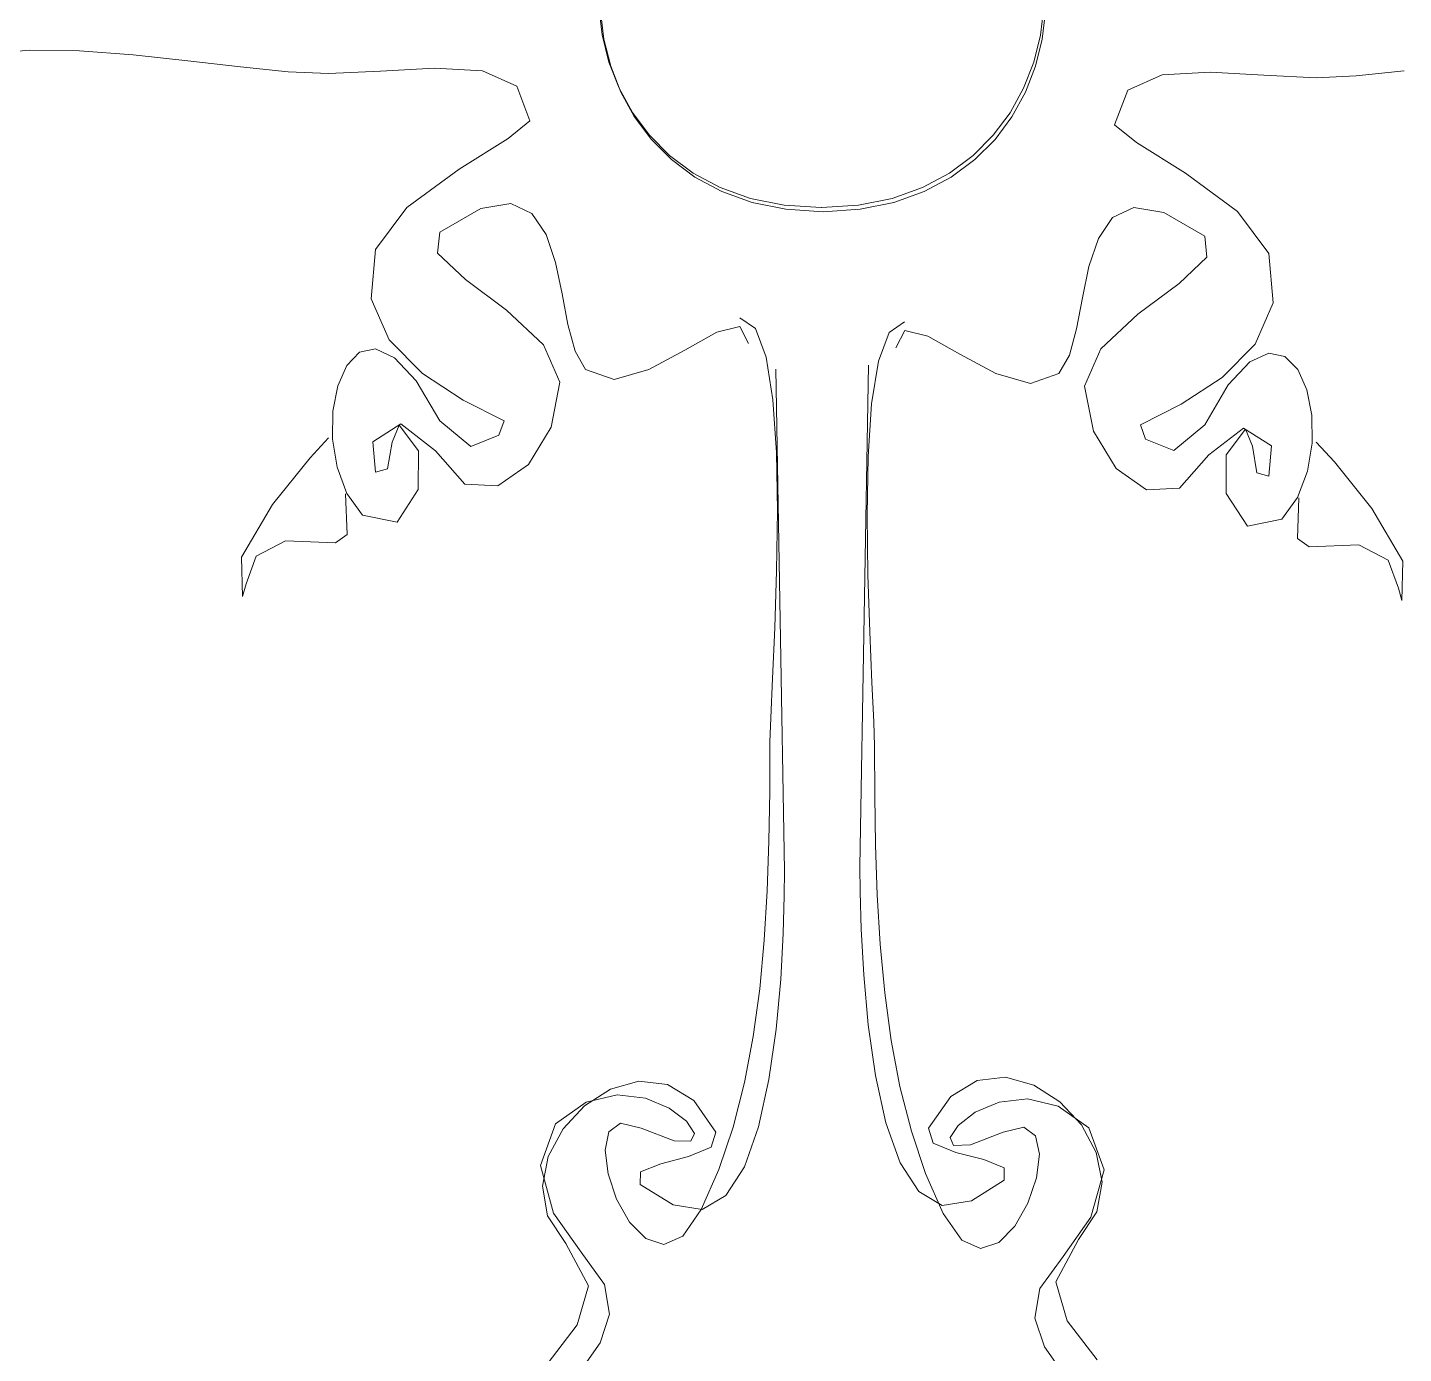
# Model space of a CAD drawing. Header units: centimetres. Extents: x 134057 to 145613, y 5028 to 39996.
# Drawn here: x 135547.1 to 135598.1, y 12599.1 to 12648.3 of the extents above; entities that cross this region are included whole.
import ezdxf

# ---------------------------------------------------------------- set-up
doc = ezdxf.new("R2010")
doc.units = ezdxf.units.CM
doc.layers.add('TEXT', color=3, linetype='Continuous', lineweight=20)

msp = doc.modelspace()

# ---------------------------------------------------------------- linework, layer by layer
at = {"layer": 'TEXT', "color": 2, "linetype": 'Continuous', "lineweight": 9}
for p, q in [((135568.365, 12647.995), (135568.24, 12649.023)), ((135568.365, 12647.995), (135568.24, 12649.023)), ((135584.743, 12649.021), (135584.618, 12647.993)), ((135584.743, 12649.021), (135584.618, 12647.993)), ((135568.43, 12647.845), (135568.305, 12648.873)), ((135568.43, 12647.845), (135568.305, 12648.873)), ((135584.808, 12648.871), (135584.683, 12647.844)), ((135584.808, 12648.871), (135584.683, 12647.844)), ((135568.615, 12646.991), (135568.365, 12647.995)), ((135568.615, 12646.991), (135568.365, 12647.995)), ((135584.618, 12647.993), (135584.368, 12646.989)), ((135584.618, 12647.993), (135584.368, 12646.989)), ((135545.497, 12647.276), (135547.119, 12647.433)), ((135545.497, 12647.276), (135547.119, 12647.433)), ((135547.119, 12647.433), (135548.98, 12647.407)), ((135547.119, 12647.433), (135548.98, 12647.407)), ((135568.679, 12646.841), (135568.43, 12647.845)), ((135568.679, 12646.841), (135568.43, 12647.845)), ((135584.683, 12647.844), (135584.433, 12646.839)), ((135584.683, 12647.844), (135584.433, 12646.839)), ((135548.98, 12647.407), (135550.975, 12647.256)), ((135548.98, 12647.407), (135550.975, 12647.256)), ((135550.975, 12647.256), (135552.999, 12647.039)), ((135550.975, 12647.256), (135552.999, 12647.039)), ((135552.999, 12647.039), (135554.949, 12646.812)), ((135552.999, 12647.039), (135554.949, 12646.812)), ((135568.99, 12646.025), (135568.615, 12646.991)), ((135568.99, 12646.025), (135568.615, 12646.991)), ((135584.368, 12646.989), (135583.993, 12646.024)), ((135584.368, 12646.989), (135583.993, 12646.024)), ((135554.949, 12646.812), (135556.721, 12646.633)), ((135554.949, 12646.812), (135556.721, 12646.633)), ((135556.721, 12646.633), (135558.209, 12646.561)), ((135556.721, 12646.633), (135558.209, 12646.561)), ((135558.209, 12646.561), (135560.146, 12646.654)), ((135558.209, 12646.561), (135560.146, 12646.654)), ((135560.146, 12646.654), (135562.144, 12646.769)), ((135560.146, 12646.654), (135562.144, 12646.769)), ((135562.144, 12646.769), (135563.921, 12646.664)), ((135562.144, 12646.769), (135563.921, 12646.664)), ((135563.921, 12646.664), (135565.194, 12646.093)), ((135563.921, 12646.664), (135565.194, 12646.093)), ((135569.054, 12645.876), (135568.679, 12646.841)), ((135569.054, 12645.876), (135568.679, 12646.841)), ((135584.433, 12646.839), (135584.058, 12645.874)), ((135584.433, 12646.839), (135584.058, 12645.874)), ((135589.128, 12646.514), (135587.854, 12645.943)), ((135589.128, 12646.514), (135587.854, 12645.943)), ((135590.904, 12646.62), (135589.128, 12646.514)), ((135590.904, 12646.62), (135589.128, 12646.514)), ((135592.902, 12646.504), (135590.904, 12646.62)), ((135592.902, 12646.504), (135590.904, 12646.62)), ((135594.839, 12646.411), (135592.902, 12646.504)), ((135594.839, 12646.411), (135592.902, 12646.504)), ((135596.328, 12646.483), (135594.839, 12646.411)), ((135596.328, 12646.483), (135594.839, 12646.411)), ((135598.099, 12646.662), (135596.328, 12646.483)), ((135598.099, 12646.662), (135596.328, 12646.483)), ((135565.194, 12646.093), (135565.681, 12644.812)), ((135565.194, 12646.093), (135565.681, 12644.812)), ((135569.49, 12645.115), (135568.99, 12646.025)), ((135569.49, 12645.115), (135568.99, 12646.025)), ((135583.993, 12646.024), (135583.493, 12645.113)), ((135583.993, 12646.024), (135583.493, 12645.113)), ((135587.854, 12645.943), (135587.367, 12644.662)), ((135587.854, 12645.943), (135587.367, 12644.662)), ((135569.554, 12644.965), (135569.054, 12645.876)), ((135569.554, 12644.965), (135569.054, 12645.876)), ((135584.058, 12645.874), (135583.557, 12644.964)), ((135584.058, 12645.874), (135583.557, 12644.964)), ((135570.115, 12644.275), (135569.49, 12645.115)), ((135570.115, 12644.275), (135569.49, 12645.115)), ((135570.179, 12644.125), (135569.554, 12644.965)), ((135570.179, 12644.125), (135569.554, 12644.965)), ((135583.493, 12645.113), (135582.868, 12644.274)), ((135583.493, 12645.113), (135582.868, 12644.274)), ((135583.557, 12644.964), (135582.932, 12644.124)), ((135583.557, 12644.964), (135582.932, 12644.124)), ((135565.681, 12644.812), (135564.876, 12644.156)), ((135565.681, 12644.812), (135564.876, 12644.156)), ((135587.367, 12644.662), (135588.172, 12644.006)), ((135587.367, 12644.662), (135588.172, 12644.006)), ((135564.876, 12644.156), (135563.058, 12643.023)), ((135564.876, 12644.156), (135563.058, 12643.023)), ((135570.865, 12643.521), (135570.115, 12644.275)), ((135570.865, 12643.521), (135570.115, 12644.275)), ((135570.929, 12643.371), (135570.179, 12644.125)), ((135570.929, 12643.371), (135570.179, 12644.125)), ((135582.868, 12644.274), (135582.118, 12643.52)), ((135582.868, 12644.274), (135582.118, 12643.52)), ((135582.932, 12644.124), (135582.182, 12643.37)), ((135582.932, 12644.124), (135582.182, 12643.37)), ((135588.172, 12644.006), (135589.99, 12642.874)), ((135588.172, 12644.006), (135589.99, 12642.874)), ((135571.74, 12642.869), (135570.865, 12643.521)), ((135571.74, 12642.869), (135570.865, 12643.521)), ((135571.804, 12642.719), (135570.929, 12643.371)), ((135571.804, 12642.719), (135570.929, 12643.371)), ((135582.118, 12643.52), (135581.243, 12642.868)), ((135582.118, 12643.52), (135581.243, 12642.868)), ((135582.182, 12643.37), (135581.307, 12642.718)), ((135582.182, 12643.37), (135581.307, 12642.718)), ((135563.058, 12643.023), (135561.12, 12641.592)), ((135563.058, 12643.023), (135561.12, 12641.592)), ((135572.74, 12642.334), (135571.74, 12642.869)), ((135572.74, 12642.334), (135571.74, 12642.869)), ((135581.243, 12642.868), (135580.242, 12642.333)), ((135581.243, 12642.868), (135580.242, 12642.333)), ((135589.99, 12642.874), (135591.928, 12641.443)), ((135589.99, 12642.874), (135591.928, 12641.443)), ((135572.804, 12642.184), (135571.804, 12642.719)), ((135572.804, 12642.184), (135571.804, 12642.719)), ((135573.865, 12641.932), (135572.74, 12642.334)), ((135573.865, 12641.932), (135572.74, 12642.334)), ((135580.242, 12642.333), (135579.117, 12641.932)), ((135580.242, 12642.333), (135579.117, 12641.932)), ((135581.307, 12642.718), (135580.307, 12642.183)), ((135581.307, 12642.718), (135580.307, 12642.183)), ((135573.929, 12641.782), (135572.804, 12642.184)), ((135573.929, 12641.782), (135572.804, 12642.184)), ((135575.115, 12641.679), (135573.865, 12641.932)), ((135575.115, 12641.679), (135573.865, 12641.932)), ((135579.117, 12641.932), (135577.867, 12641.679)), ((135579.117, 12641.932), (135577.867, 12641.679)), ((135580.307, 12642.183), (135579.182, 12641.782)), ((135580.307, 12642.183), (135579.182, 12641.782)), ((135561.12, 12641.592), (135559.957, 12640.042)), ((135561.12, 12641.592), (135559.957, 12640.042)), ((135562.342, 12640.678), (135563.862, 12641.556)), ((135562.342, 12640.678), (135563.862, 12641.556)), ((135563.862, 12641.556), (135564.975, 12641.74)), ((135563.862, 12641.556), (135564.975, 12641.74)), ((135564.975, 12641.74), (135565.757, 12641.373)), ((135564.975, 12641.74), (135565.757, 12641.373)), ((135565.757, 12641.373), (135566.284, 12640.598)), ((135565.757, 12641.373), (135566.284, 12640.598)), ((135575.18, 12641.529), (135573.929, 12641.782)), ((135575.18, 12641.529), (135573.929, 12641.782)), ((135576.49, 12641.59), (135575.115, 12641.679)), ((135576.49, 12641.59), (135575.115, 12641.679)), ((135576.555, 12641.441), (135575.18, 12641.529)), ((135576.555, 12641.441), (135575.18, 12641.529)), ((135576.492, 12641.59), (135576.49, 12641.59)), ((135576.492, 12641.59), (135576.49, 12641.59)), ((135577.867, 12641.679), (135576.492, 12641.59)), ((135577.867, 12641.679), (135576.492, 12641.59)), ((135576.556, 12641.441), (135576.555, 12641.441)), ((135576.556, 12641.441), (135576.555, 12641.441)), ((135577.932, 12641.529), (135576.556, 12641.441)), ((135577.932, 12641.529), (135576.556, 12641.441)), ((135579.182, 12641.782), (135577.932, 12641.529)), ((135579.182, 12641.782), (135577.932, 12641.529)), ((135588.073, 12641.59), (135587.291, 12641.223)), ((135588.073, 12641.59), (135587.291, 12641.223)), ((135589.186, 12641.406), (135588.073, 12641.59)), ((135589.186, 12641.406), (135588.073, 12641.59)), ((135590.706, 12640.529), (135589.186, 12641.406)), ((135590.706, 12640.529), (135589.186, 12641.406)), ((135591.928, 12641.443), (135593.091, 12639.893)), ((135591.928, 12641.443), (135593.091, 12639.893)), ((135587.291, 12641.223), (135586.764, 12640.448)), ((135587.291, 12641.223), (135586.764, 12640.448)), ((135562.256, 12639.901), (135562.342, 12640.678)), ((135562.256, 12639.901), (135562.342, 12640.678)), ((135566.284, 12640.598), (135566.632, 12639.557)), ((135566.284, 12640.598), (135566.632, 12639.557)), ((135586.764, 12640.448), (135586.416, 12639.408)), ((135586.764, 12640.448), (135586.416, 12639.408)), ((135590.792, 12639.751), (135590.706, 12640.529)), ((135590.792, 12639.751), (135590.706, 12640.529)), ((135559.957, 12640.042), (135559.797, 12638.206)), ((135559.957, 12640.042), (135559.797, 12638.206)), ((135563.291, 12638.926), (135562.256, 12639.901)), ((135563.291, 12638.926), (135562.256, 12639.901)), ((135593.091, 12639.893), (135593.251, 12638.056)), ((135593.091, 12639.893), (135593.251, 12638.056)), ((135566.632, 12639.557), (135566.876, 12638.394)), ((135566.632, 12639.557), (135566.876, 12638.394)), ((135586.416, 12639.408), (135586.172, 12638.244)), ((135586.416, 12639.408), (135586.172, 12638.244)), ((135589.757, 12638.776), (135590.792, 12639.751)), ((135589.757, 12638.776), (135590.792, 12639.751)), ((135564.815, 12637.782), (135563.291, 12638.926)), ((135564.815, 12637.782), (135563.291, 12638.926)), ((135588.233, 12637.633), (135589.757, 12638.776)), ((135588.233, 12637.633), (135589.757, 12638.776)), ((135566.876, 12638.394), (135567.093, 12637.25)), ((135566.876, 12638.394), (135567.093, 12637.25)), ((135586.172, 12638.244), (135585.955, 12637.1)), ((135586.172, 12638.244), (135585.955, 12637.1)), ((135559.797, 12638.206), (135560.469, 12636.682)), ((135559.797, 12638.206), (135560.469, 12636.682)), ((135566.193, 12636.501), (135564.815, 12637.782)), ((135566.193, 12636.501), (135564.815, 12637.782)), ((135593.251, 12638.056), (135592.579, 12636.532)), ((135593.251, 12638.056), (135592.579, 12636.532)), ((135567.093, 12637.25), (135567.358, 12636.268)), ((135567.093, 12637.25), (135567.358, 12636.268)), ((135574.043, 12637.109), (135573.471, 12637.499)), ((135574.043, 12637.109), (135573.471, 12637.499)), ((135579.005, 12636.96), (135579.577, 12637.349)), ((135579.005, 12636.96), (135579.577, 12637.349)), ((135586.855, 12636.352), (135588.233, 12637.633)), ((135586.855, 12636.352), (135588.233, 12637.633)), ((135571.424, 12636.306), (135572.611, 12636.969)), ((135571.424, 12636.306), (135572.611, 12636.969)), ((135572.611, 12636.969), (135573.463, 12637.181)), ((135572.611, 12636.969), (135573.463, 12637.181)), ((135573.463, 12637.181), (135573.789, 12636.545)), ((135573.463, 12637.181), (135573.789, 12636.545)), ((135574.442, 12636.045), (135574.043, 12637.109)), ((135574.442, 12636.045), (135574.043, 12637.109)), ((135578.607, 12635.895), (135579.005, 12636.96)), ((135578.607, 12635.895), (135579.005, 12636.96)), ((135579.585, 12637.031), (135579.259, 12636.395)), ((135579.585, 12637.031), (135579.259, 12636.395)), ((135580.437, 12636.819), (135579.585, 12637.031)), ((135580.437, 12636.819), (135579.585, 12637.031)), ((135581.624, 12636.157), (135580.437, 12636.819)), ((135581.624, 12636.157), (135580.437, 12636.819)), ((135585.955, 12637.1), (135585.69, 12636.118)), ((135585.955, 12637.1), (135585.69, 12636.118)), ((135559.365, 12636.224), (135558.891, 12635.741)), ((135559.365, 12636.224), (135558.891, 12635.741)), ((135559.962, 12636.347), (135559.365, 12636.224)), ((135559.962, 12636.347), (135559.365, 12636.224)), ((135560.667, 12636.023), (135559.962, 12636.347)), ((135560.667, 12636.023), (135559.962, 12636.347)), ((135560.469, 12636.682), (135561.697, 12635.441)), ((135560.469, 12636.682), (135561.697, 12635.441)), ((135566.794, 12635.114), (135566.193, 12636.501)), ((135566.794, 12635.114), (135566.193, 12636.501)), ((135567.358, 12636.268), (135567.748, 12635.591)), ((135567.358, 12636.268), (135567.748, 12635.591)), ((135570.091, 12635.591), (135571.424, 12636.306)), ((135570.091, 12635.591), (135571.424, 12636.306)), ((135586.254, 12634.964), (135586.855, 12636.352)), ((135586.254, 12634.964), (135586.855, 12636.352)), ((135592.579, 12636.532), (135591.351, 12635.291)), ((135592.579, 12636.532), (135591.351, 12635.291)), ((135592.381, 12635.873), (135593.086, 12636.197)), ((135592.381, 12635.873), (135593.086, 12636.197)), ((135593.086, 12636.197), (135593.683, 12636.074)), ((135593.086, 12636.197), (135593.683, 12636.074)), ((135558.891, 12635.741), (135558.556, 12634.986)), ((135558.891, 12635.741), (135558.556, 12634.986)), ((135561.466, 12635.164), (135560.667, 12636.023)), ((135561.466, 12635.164), (135560.667, 12636.023)), ((135574.693, 12634.459), (135574.442, 12636.045)), ((135574.693, 12634.459), (135574.442, 12636.045)), ((135578.241, 12635.75), (135577.923, 12617.149)), ((135578.241, 12635.75), (135577.923, 12617.149)), ((135578.355, 12634.31), (135578.607, 12635.895)), ((135578.355, 12634.31), (135578.607, 12635.895)), ((135582.957, 12635.441), (135581.624, 12636.157)), ((135582.957, 12635.441), (135581.624, 12636.157)), ((135585.69, 12636.118), (135585.3, 12635.441)), ((135585.69, 12636.118), (135585.3, 12635.441)), ((135591.582, 12635.014), (135592.381, 12635.873)), ((135591.582, 12635.014), (135592.381, 12635.873)), ((135593.683, 12636.074), (135594.157, 12635.591)), ((135593.683, 12636.074), (135594.157, 12635.591)), ((135562.342, 12633.683), (135561.466, 12635.164)), ((135562.342, 12633.683), (135561.466, 12635.164)), ((135561.697, 12635.441), (135563.208, 12634.451)), ((135561.697, 12635.441), (135563.208, 12634.451)), ((135567.748, 12635.591), (135568.802, 12635.22)), ((135567.748, 12635.591), (135568.802, 12635.22)), ((135568.802, 12635.22), (135570.091, 12635.591)), ((135568.802, 12635.22), (135570.091, 12635.591)), ((135574.808, 12635.6), (135575.125, 12616.999)), ((135574.808, 12635.6), (135575.125, 12616.999)), ((135584.246, 12635.07), (135582.957, 12635.441)), ((135584.246, 12635.07), (135582.957, 12635.441)), ((135585.3, 12635.441), (135584.246, 12635.07)), ((135585.3, 12635.441), (135584.246, 12635.07)), ((135591.351, 12635.291), (135589.84, 12634.301)), ((135591.351, 12635.291), (135589.84, 12634.301)), ((135594.157, 12635.591), (135594.492, 12634.836)), ((135594.157, 12635.591), (135594.492, 12634.836)), ((135558.556, 12634.986), (135558.374, 12634.046)), ((135558.556, 12634.986), (135558.374, 12634.046)), ((135566.467, 12633.445), (135566.794, 12635.114)), ((135566.467, 12633.445), (135566.794, 12635.114)), ((135586.581, 12633.295), (135586.254, 12634.964)), ((135586.581, 12633.295), (135586.254, 12634.964)), ((135590.706, 12633.533), (135591.582, 12635.014)), ((135590.706, 12633.533), (135591.582, 12635.014)), ((135594.492, 12634.836), (135594.674, 12633.896)), ((135594.492, 12634.836), (135594.674, 12633.896)), ((135563.208, 12634.451), (135564.727, 12633.683)), ((135563.208, 12634.451), (135564.727, 12633.683)), ((135574.824, 12632.508), (135574.693, 12634.459)), ((135574.824, 12632.508), (135574.693, 12634.459)), ((135578.224, 12632.358), (135578.355, 12634.31)), ((135578.224, 12632.358), (135578.355, 12634.31)), ((135589.84, 12634.301), (135588.321, 12633.533)), ((135589.84, 12634.301), (135588.321, 12633.533)), ((135558.374, 12634.046), (135558.36, 12633.008)), ((135558.374, 12634.046), (135558.36, 12633.008)), ((135563.49, 12632.729), (135562.342, 12633.683)), ((135563.49, 12632.729), (135562.342, 12633.683)), ((135564.727, 12633.683), (135564.533, 12633.153)), ((135564.727, 12633.683), (135564.533, 12633.153)), ((135594.674, 12633.896), (135594.688, 12632.859)), ((135594.674, 12633.896), (135594.688, 12632.859)), ((135559.863, 12632.9), (135560.9, 12633.565)), ((135559.863, 12632.9), (135560.9, 12633.565)), ((135560.829, 12633.519), (135560.574, 12632.888)), ((135560.829, 12633.519), (135560.574, 12632.888)), ((135561.547, 12632.57), (135560.829, 12633.519)), ((135561.547, 12632.57), (135560.829, 12633.519)), ((135560.9, 12633.565), (135562.183, 12632.57)), ((135560.9, 12633.565), (135562.183, 12632.57)), ((135564.533, 12633.153), (135563.49, 12632.729)), ((135564.533, 12633.153), (135563.49, 12632.729)), ((135565.629, 12632.066), (135566.467, 12633.445)), ((135565.629, 12632.066), (135566.467, 12633.445)), ((135587.419, 12631.917), (135586.581, 12633.295)), ((135587.419, 12631.917), (135586.581, 12633.295)), ((135588.321, 12633.533), (135588.515, 12633.003)), ((135588.321, 12633.533), (135588.515, 12633.003)), ((135589.558, 12632.579), (135590.706, 12633.533)), ((135589.558, 12632.579), (135590.706, 12633.533)), ((135592.149, 12633.416), (135590.865, 12632.42)), ((135592.149, 12633.416), (135590.865, 12632.42)), ((135591.501, 12632.42), (135592.219, 12633.369)), ((135591.501, 12632.42), (135592.219, 12633.369)), ((135593.185, 12632.75), (135592.149, 12633.416)), ((135593.185, 12632.75), (135592.149, 12633.416)), ((135592.219, 12633.369), (135592.475, 12632.738)), ((135592.219, 12633.369), (135592.475, 12632.738)), ((135558.209, 12633.047), (135557.533, 12632.307)), ((135558.209, 12633.047), (135557.533, 12632.307)), ((135558.36, 12633.008), (135558.53, 12631.961)), ((135558.36, 12633.008), (135558.53, 12631.961)), ((135559.957, 12631.775), (135559.863, 12632.9)), ((135559.957, 12631.775), (135559.863, 12632.9)), ((135560.574, 12632.888), (135560.407, 12631.899)), ((135560.574, 12632.888), (135560.407, 12631.899)), ((135588.515, 12633.003), (135589.558, 12632.579)), ((135588.515, 12633.003), (135589.558, 12632.579)), ((135592.475, 12632.738), (135592.641, 12631.75)), ((135592.475, 12632.738), (135592.641, 12631.75)), ((135593.091, 12631.625), (135593.185, 12632.75)), ((135593.091, 12631.625), (135593.185, 12632.75)), ((135594.688, 12632.859), (135594.518, 12631.811)), ((135594.688, 12632.859), (135594.518, 12631.811)), ((135594.839, 12632.897), (135595.515, 12632.157)), ((135594.839, 12632.897), (135595.515, 12632.157)), ((135557.533, 12632.307), (135556.142, 12630.583)), ((135557.533, 12632.307), (135556.142, 12630.583)), ((135561.541, 12631.139), (135561.547, 12632.57)), ((135561.541, 12631.139), (135561.547, 12632.57)), ((135562.183, 12632.57), (135563.273, 12631.339)), ((135562.183, 12632.57), (135563.273, 12631.339)), ((135574.862, 12630.344), (135574.824, 12632.508)), ((135574.862, 12630.344), (135574.824, 12632.508)), ((135578.186, 12630.195), (135578.224, 12632.358)), ((135578.186, 12630.195), (135578.224, 12632.358)), ((135590.865, 12632.42), (135589.775, 12631.189)), ((135590.865, 12632.42), (135589.775, 12631.189)), ((135591.507, 12630.99), (135591.501, 12632.42)), ((135591.507, 12630.99), (135591.501, 12632.42)), ((135595.515, 12632.157), (135596.906, 12630.433)), ((135595.515, 12632.157), (135596.906, 12630.433)), ((135558.53, 12631.961), (135558.899, 12630.991)), ((135558.53, 12631.961), (135558.899, 12630.991)), ((135560.407, 12631.899), (135559.957, 12631.775)), ((135560.407, 12631.899), (135559.957, 12631.775)), ((135564.493, 12631.268), (135565.629, 12632.066)), ((135564.493, 12631.268), (135565.629, 12632.066)), ((135588.555, 12631.118), (135587.419, 12631.917)), ((135588.555, 12631.118), (135587.419, 12631.917)), ((135592.641, 12631.75), (135593.091, 12631.625)), ((135592.641, 12631.75), (135593.091, 12631.625)), ((135594.518, 12631.811), (135594.15, 12630.841)), ((135594.518, 12631.811), (135594.15, 12630.841)), ((135560.758, 12629.92), (135561.541, 12631.139)), ((135560.758, 12629.92), (135561.541, 12631.139)), ((135563.273, 12631.339), (135564.493, 12631.268)), ((135563.273, 12631.339), (135564.493, 12631.268)), ((135589.775, 12631.189), (135588.555, 12631.118)), ((135589.775, 12631.189), (135588.555, 12631.118)), ((135556.142, 12630.583), (135554.989, 12628.62)), ((135556.142, 12630.583), (135554.989, 12628.62)), ((135558.903, 12629.467), (135558.845, 12630.98)), ((135558.903, 12629.467), (135558.845, 12630.98)), ((135558.899, 12630.991), (135559.48, 12630.185)), ((135558.899, 12630.991), (135559.48, 12630.185)), ((135592.29, 12629.771), (135591.507, 12630.99)), ((135592.29, 12629.771), (135591.507, 12630.99)), ((135594.15, 12630.841), (135593.568, 12630.036)), ((135594.15, 12630.841), (135593.568, 12630.036)), ((135594.145, 12629.317), (135594.204, 12630.831)), ((135594.145, 12629.317), (135594.204, 12630.831)), ((135559.48, 12630.185), (135560.758, 12629.92)), ((135559.48, 12630.185), (135560.758, 12629.92)), ((135574.833, 12628.124), (135574.862, 12630.344)), ((135574.833, 12628.124), (135574.862, 12630.344)), ((135578.215, 12627.974), (135578.186, 12630.195)), ((135578.215, 12627.974), (135578.186, 12630.195)), ((135596.906, 12630.433), (135598.059, 12628.471)), ((135596.906, 12630.433), (135598.059, 12628.471)), ((135593.568, 12630.036), (135592.29, 12629.771)), ((135593.568, 12630.036), (135592.29, 12629.771)), ((135555.535, 12628.66), (135556.619, 12629.231)), ((135555.535, 12628.66), (135556.619, 12629.231)), ((135556.619, 12629.231), (135558.468, 12629.155)), ((135556.619, 12629.231), (135558.468, 12629.155)), ((135558.468, 12629.155), (135558.903, 12629.467)), ((135558.468, 12629.155), (135558.903, 12629.467)), ((135594.58, 12629.005), (135594.145, 12629.317)), ((135594.58, 12629.005), (135594.145, 12629.317)), ((135596.429, 12629.082), (135594.58, 12629.005)), ((135596.429, 12629.082), (135594.58, 12629.005)), ((135597.513, 12628.511), (135596.429, 12629.082)), ((135597.513, 12628.511), (135596.429, 12629.082)), ((135554.989, 12628.62), (135555.029, 12627.165)), ((135554.989, 12628.62), (135555.029, 12627.165)), ((135555.158, 12627.63), (135555.535, 12628.66)), ((135555.158, 12627.63), (135555.535, 12628.66)), ((135574.764, 12626), (135574.833, 12628.124)), ((135574.764, 12626), (135574.833, 12628.124)), ((135597.89, 12627.48), (135597.513, 12628.511)), ((135597.89, 12627.48), (135597.513, 12628.511)), ((135598.059, 12628.471), (135598.019, 12627.015)), ((135598.059, 12628.471), (135598.019, 12627.015)), ((135555.029, 12627.165), (135555.158, 12627.63)), ((135555.029, 12627.165), (135555.158, 12627.63)), ((135578.284, 12625.851), (135578.215, 12627.974)), ((135578.284, 12625.851), (135578.215, 12627.974)), ((135598.019, 12627.015), (135597.89, 12627.48)), ((135598.019, 12627.015), (135597.89, 12627.48)), ((135574.682, 12624.129), (135574.764, 12626)), ((135574.682, 12624.129), (135574.764, 12626)), ((135578.366, 12623.979), (135578.284, 12625.851)), ((135578.366, 12623.979), (135578.284, 12625.851)), ((135574.613, 12622.663), (135574.682, 12624.129)), ((135574.613, 12622.663), (135574.682, 12624.129)), ((135578.435, 12622.514), (135578.366, 12623.979)), ((135578.435, 12622.514), (135578.366, 12623.979)), ((135574.584, 12621.759), (135574.613, 12622.663)), ((135574.584, 12621.759), (135574.613, 12622.663)), ((135578.464, 12621.609), (135578.435, 12622.514)), ((135578.464, 12621.609), (135578.435, 12622.514)), ((135574.577, 12619.935), (135574.584, 12621.759)), ((135574.577, 12619.935), (135574.584, 12621.759)), ((135578.471, 12619.785), (135578.464, 12621.609)), ((135578.471, 12619.785), (135578.464, 12621.609)), ((135574.548, 12618.095), (135574.577, 12619.935)), ((135574.548, 12618.095), (135574.577, 12619.935)), ((135578.5, 12617.945), (135578.471, 12619.785)), ((135578.5, 12617.945), (135578.471, 12619.785)), ((135574.485, 12616.253), (135574.548, 12618.095)), ((135574.485, 12616.253), (135574.548, 12618.095)), ((135578.563, 12616.104), (135578.5, 12617.945)), ((135578.563, 12616.104), (135578.5, 12617.945)), ((135575.125, 12616.999), (135575.117, 12616.059)), ((135575.125, 12616.999), (135575.117, 12616.059)), ((135577.923, 12617.149), (135577.931, 12616.209)), ((135577.923, 12617.149), (135577.931, 12616.209)), ((135574.375, 12614.423), (135574.485, 12616.253)), ((135574.375, 12614.423), (135574.485, 12616.253)), ((135575.117, 12616.059), (135575.077, 12614.671)), ((135575.117, 12616.059), (135575.077, 12614.671)), ((135577.931, 12616.209), (135577.971, 12614.821)), ((135577.931, 12616.209), (135577.971, 12614.821)), ((135578.673, 12614.273), (135578.563, 12616.104)), ((135578.673, 12614.273), (135578.563, 12616.104)), ((135577.971, 12614.821), (135578.064, 12613.128)), ((135577.971, 12614.821), (135578.064, 12613.128)), ((135574.206, 12612.618), (135574.375, 12614.423)), ((135574.206, 12612.618), (135574.375, 12614.423)), ((135575.077, 12614.671), (135574.984, 12612.978)), ((135575.077, 12614.671), (135574.984, 12612.978)), ((135578.842, 12612.468), (135578.673, 12614.273)), ((135578.842, 12612.468), (135578.673, 12614.273)), ((135574.984, 12612.978), (135574.815, 12611.123)), ((135574.984, 12612.978), (135574.815, 12611.123)), ((135578.064, 12613.128), (135578.233, 12611.273)), ((135578.064, 12613.128), (135578.233, 12611.273)), ((135573.966, 12610.85), (135574.206, 12612.618)), ((135573.966, 12610.85), (135574.206, 12612.618)), ((135579.082, 12610.701), (135578.842, 12612.468)), ((135579.082, 12610.701), (135578.842, 12612.468)), ((135578.233, 12611.273), (135578.499, 12609.398)), ((135578.233, 12611.273), (135578.499, 12609.398)), ((135573.641, 12609.135), (135573.966, 12610.85)), ((135573.641, 12609.135), (135573.966, 12610.85)), ((135574.815, 12611.123), (135574.549, 12609.248)), ((135574.815, 12611.123), (135574.549, 12609.248)), ((135579.407, 12608.985), (135579.082, 12610.701)), ((135579.407, 12608.985), (135579.082, 12610.701)), ((135569.727, 12609.183), (135568.677, 12608.891)), ((135569.727, 12609.183), (135568.677, 12608.891)), ((135570.782, 12609.069), (135569.727, 12609.183)), ((135570.782, 12609.069), (135569.727, 12609.183)), ((135574.549, 12609.248), (135574.164, 12607.498)), ((135574.549, 12609.248), (135574.164, 12607.498)), ((135578.499, 12609.398), (135578.884, 12607.648)), ((135578.499, 12609.398), (135578.884, 12607.648)), ((135581.288, 12608.618), (135582.266, 12609.219)), ((135581.288, 12608.618), (135582.266, 12609.219)), ((135582.266, 12609.219), (135583.321, 12609.332)), ((135582.266, 12609.219), (135583.321, 12609.332)), ((135583.321, 12609.332), (135584.371, 12609.04)), ((135583.321, 12609.332), (135584.371, 12609.04)), ((135568.677, 12608.891), (135567.713, 12608.275)), ((135568.677, 12608.891), (135567.713, 12608.275)), ((135567.775, 12608.41), (135568.914, 12608.68)), ((135567.775, 12608.41), (135568.914, 12608.68)), ((135568.914, 12608.68), (135569.968, 12608.558)), ((135568.914, 12608.68), (135569.968, 12608.558)), ((135571.761, 12608.469), (135570.782, 12609.069)), ((135571.761, 12608.469), (135570.782, 12609.069)), ((135573.221, 12607.484), (135573.641, 12609.135)), ((135573.221, 12607.484), (135573.641, 12609.135)), ((135579.828, 12607.334), (135579.407, 12608.985)), ((135579.828, 12607.334), (135579.407, 12608.985)), ((135584.371, 12609.04), (135585.335, 12608.424)), ((135584.371, 12609.04), (135585.335, 12608.424)), ((135566.635, 12607.61), (135567.775, 12608.41)), ((135566.635, 12607.61), (135567.775, 12608.41)), ((135567.713, 12608.275), (135566.916, 12607.415)), ((135567.713, 12608.275), (135566.916, 12607.415)), ((135569.968, 12608.558), (135570.853, 12608.185)), ((135569.968, 12608.558), (135570.853, 12608.185)), ((135570.853, 12608.185), (135571.485, 12607.7)), ((135570.853, 12608.185), (135571.485, 12607.7)), ((135572.582, 12607.301), (135571.761, 12608.469)), ((135572.582, 12607.301), (135571.761, 12608.469)), ((135580.466, 12607.451), (135581.288, 12608.618)), ((135580.466, 12607.451), (135581.288, 12608.618)), ((135583.081, 12608.408), (135582.196, 12608.035)), ((135583.081, 12608.408), (135582.196, 12608.035)), ((135584.134, 12608.53), (135583.081, 12608.408)), ((135584.134, 12608.53), (135583.081, 12608.408)), ((135585.273, 12608.26), (135584.134, 12608.53)), ((135585.273, 12608.26), (135584.134, 12608.53)), ((135586.413, 12607.46), (135585.273, 12608.26)), ((135586.413, 12607.46), (135585.273, 12608.26)), ((135585.335, 12608.424), (135586.133, 12607.565)), ((135585.335, 12608.424), (135586.133, 12607.565)), ((135566.07, 12606.055), (135566.635, 12607.61)), ((135566.07, 12606.055), (135566.635, 12607.61)), ((135569.044, 12607.628), (135568.611, 12607.304)), ((135569.044, 12607.628), (135568.611, 12607.304)), ((135569.814, 12607.451), (135569.044, 12607.628)), ((135569.814, 12607.451), (135569.044, 12607.628)), ((135571.485, 12607.7), (135571.781, 12607.245)), ((135571.485, 12607.7), (135571.781, 12607.245)), ((135578.884, 12607.648), (135579.411, 12606.164)), ((135578.884, 12607.648), (135579.411, 12606.164)), ((135582.196, 12608.035), (135581.563, 12607.55)), ((135582.196, 12608.035), (135581.563, 12607.55)), ((135566.916, 12607.415), (135566.366, 12606.394)), ((135566.916, 12607.415), (135566.366, 12606.394)), ((135568.611, 12607.304), (135568.472, 12606.628)), ((135568.611, 12607.304), (135568.472, 12606.628)), ((135571.03, 12606.98), (135569.814, 12607.451)), ((135571.03, 12606.98), (135569.814, 12607.451)), ((135571.781, 12607.245), (135571.657, 12606.958)), ((135571.781, 12607.245), (135571.657, 12606.958)), ((135572.409, 12606.736), (135572.582, 12607.301)), ((135572.409, 12606.736), (135572.582, 12607.301)), ((135572.691, 12605.911), (135573.221, 12607.484)), ((135572.691, 12605.911), (135573.221, 12607.484)), ((135574.164, 12607.498), (135573.638, 12606.015)), ((135574.164, 12607.498), (135573.638, 12606.015)), ((135580.357, 12605.761), (135579.828, 12607.334)), ((135580.357, 12605.761), (135579.828, 12607.334)), ((135580.639, 12606.886), (135580.466, 12607.451)), ((135580.639, 12606.886), (135580.466, 12607.451)), ((135581.563, 12607.55), (135581.267, 12607.095)), ((135581.563, 12607.55), (135581.267, 12607.095)), ((135582.019, 12606.83), (135583.234, 12607.301)), ((135582.019, 12606.83), (135583.234, 12607.301)), ((135583.234, 12607.301), (135584.004, 12607.478)), ((135583.234, 12607.301), (135584.004, 12607.478)), ((135584.004, 12607.478), (135584.437, 12607.155)), ((135584.004, 12607.478), (135584.437, 12607.155)), ((135584.437, 12607.155), (135584.576, 12606.478)), ((135584.437, 12607.155), (135584.576, 12606.478)), ((135586.133, 12607.565), (135586.682, 12606.544)), ((135586.133, 12607.565), (135586.682, 12606.544)), ((135586.979, 12605.905), (135586.413, 12607.46)), ((135586.979, 12605.905), (135586.413, 12607.46)), ((135568.472, 12606.628), (135568.583, 12605.746)), ((135568.472, 12606.628), (135568.583, 12605.746)), ((135571.657, 12606.958), (135571.03, 12606.98)), ((135571.657, 12606.958), (135571.03, 12606.98)), ((135571.569, 12606.388), (135572.409, 12606.736)), ((135571.569, 12606.388), (135572.409, 12606.736)), ((135581.479, 12606.538), (135580.639, 12606.886)), ((135581.479, 12606.538), (135580.639, 12606.886)), ((135581.267, 12607.095), (135581.391, 12606.808)), ((135581.267, 12607.095), (135581.391, 12606.808)), ((135581.391, 12606.808), (135582.019, 12606.83)), ((135581.391, 12606.808), (135582.019, 12606.83)), ((135566.366, 12606.394), (135566.146, 12605.291)), ((135566.366, 12606.394), (135566.146, 12605.291)), ((135569.779, 12605.829), (135570.535, 12606.128)), ((135569.779, 12605.829), (135570.535, 12606.128)), ((135570.535, 12606.128), (135571.569, 12606.388)), ((135570.535, 12606.128), (135571.569, 12606.388)), ((135579.411, 12606.164), (135580.1, 12605.091)), ((135579.411, 12606.164), (135580.1, 12605.091)), ((135582.513, 12606.278), (135581.479, 12606.538)), ((135582.513, 12606.278), (135581.479, 12606.538)), ((135583.269, 12605.979), (135582.513, 12606.278)), ((135583.269, 12605.979), (135582.513, 12606.278)), ((135584.576, 12606.478), (135584.465, 12605.597)), ((135584.576, 12606.478), (135584.465, 12605.597)), ((135586.682, 12606.544), (135586.902, 12605.441)), ((135586.682, 12606.544), (135586.902, 12605.441)), ((135566.564, 12604.289), (135566.07, 12606.055)), ((135566.564, 12604.289), (135566.07, 12606.055)), ((135568.583, 12605.746), (135568.9, 12604.808)), ((135568.583, 12605.746), (135568.9, 12604.808)), ((135569.774, 12605.361), (135569.779, 12605.829)), ((135569.774, 12605.361), (135569.779, 12605.829)), ((135572.04, 12604.43), (135572.691, 12605.911)), ((135572.04, 12604.43), (135572.691, 12605.911)), ((135573.638, 12606.015), (135572.948, 12604.942)), ((135573.638, 12606.015), (135572.948, 12604.942)), ((135581.008, 12604.28), (135580.357, 12605.761)), ((135581.008, 12604.28), (135580.357, 12605.761)), ((135583.274, 12605.511), (135583.269, 12605.979)), ((135583.274, 12605.511), (135583.269, 12605.979)), ((135584.465, 12605.597), (135584.148, 12604.658)), ((135584.465, 12605.597), (135584.148, 12604.658)), ((135586.484, 12604.139), (135586.979, 12605.905)), ((135586.484, 12604.139), (135586.979, 12605.905)), ((135566.146, 12605.291), (135566.336, 12604.189)), ((135566.146, 12605.291), (135566.336, 12604.189)), ((135570.992, 12604.598), (135569.774, 12605.361)), ((135570.992, 12604.598), (135569.774, 12605.361)), ((135580.1, 12605.091), (135580.975, 12604.571)), ((135580.1, 12605.091), (135580.975, 12604.571)), ((135582.056, 12604.748), (135583.274, 12605.511)), ((135582.056, 12604.748), (135583.274, 12605.511)), ((135586.902, 12605.441), (135586.712, 12604.339)), ((135586.902, 12605.441), (135586.712, 12604.339)), ((135568.9, 12604.808), (135569.379, 12603.959)), ((135568.9, 12604.808), (135569.379, 12603.959)), ((135572.073, 12604.422), (135570.992, 12604.598)), ((135572.073, 12604.422), (135570.992, 12604.598)), ((135572.948, 12604.942), (135572.073, 12604.422)), ((135572.948, 12604.942), (135572.073, 12604.422)), ((135580.975, 12604.571), (135582.056, 12604.748)), ((135580.975, 12604.571), (135582.056, 12604.748)), ((135584.148, 12604.658), (135583.669, 12603.81)), ((135584.148, 12604.658), (135583.669, 12603.81)), ((135566.336, 12604.189), (135567.017, 12603.167)), ((135566.336, 12604.189), (135567.017, 12603.167)), ((135567.589, 12602.84), (135566.564, 12604.289)), ((135567.589, 12602.84), (135566.564, 12604.289)), ((135571.351, 12603.437), (135572.04, 12604.43)), ((135571.351, 12603.437), (135572.04, 12604.43)), ((135581.697, 12603.287), (135581.008, 12604.28)), ((135581.697, 12603.287), (135581.008, 12604.28)), ((135585.459, 12602.69), (135586.484, 12604.139)), ((135585.459, 12602.69), (135586.484, 12604.139)), ((135586.712, 12604.339), (135586.031, 12603.317)), ((135586.712, 12604.339), (135586.031, 12603.317)), ((135569.379, 12603.959), (135569.977, 12603.35)), ((135569.379, 12603.959), (135569.977, 12603.35)), ((135583.669, 12603.81), (135583.071, 12603.2)), ((135583.669, 12603.81), (135583.071, 12603.2)), ((135567.017, 12603.167), (135567.859, 12601.597)), ((135567.017, 12603.167), (135567.859, 12601.597)), ((135569.977, 12603.35), (135570.649, 12603.126)), ((135569.977, 12603.35), (135570.649, 12603.126)), ((135570.649, 12603.126), (135571.351, 12603.437)), ((135570.649, 12603.126), (135571.351, 12603.437)), ((135582.399, 12602.977), (135581.697, 12603.287)), ((135582.399, 12602.977), (135581.697, 12603.287)), ((135583.071, 12603.2), (135582.399, 12602.977)), ((135583.071, 12603.2), (135582.399, 12602.977)), ((135586.031, 12603.317), (135585.189, 12601.747)), ((135586.031, 12603.317), (135585.189, 12601.747)), ((135568.454, 12601.647), (135567.589, 12602.84)), ((135568.454, 12601.647), (135567.589, 12602.84)), ((135584.594, 12601.498), (135585.459, 12602.69)), ((135584.594, 12601.498), (135585.459, 12602.69)), ((135567.859, 12601.597), (135567.435, 12600.147)), ((135567.859, 12601.597), (135567.435, 12600.147)), ((135568.639, 12600.542), (135568.454, 12601.647)), ((135568.639, 12600.542), (135568.454, 12601.647)), ((135584.409, 12600.393), (135584.594, 12601.498)), ((135584.409, 12600.393), (135584.594, 12601.498)), ((135585.189, 12601.747), (135585.613, 12600.296)), ((135585.189, 12601.747), (135585.613, 12600.296)), ((135568.285, 12599.478), (135568.639, 12600.542)), ((135568.285, 12599.478), (135568.639, 12600.542)), ((135567.435, 12600.147), (135566.324, 12598.696)), ((135567.435, 12600.147), (135566.324, 12598.696)), ((135584.764, 12599.328), (135584.409, 12600.393)), ((135584.764, 12599.328), (135584.409, 12600.393)), ((135585.613, 12600.296), (135586.724, 12598.846)), ((135585.613, 12600.296), (135586.724, 12598.846)), ((135567.529, 12598.408), (135568.285, 12599.478)), ((135567.529, 12598.408), (135568.285, 12599.478)), ((135585.519, 12598.259), (135584.764, 12599.328)), ((135585.519, 12598.259), (135584.764, 12599.328))]:
    msp.add_line(p, q, dxfattribs=at)

doc.saveas('drawing.dxf')
